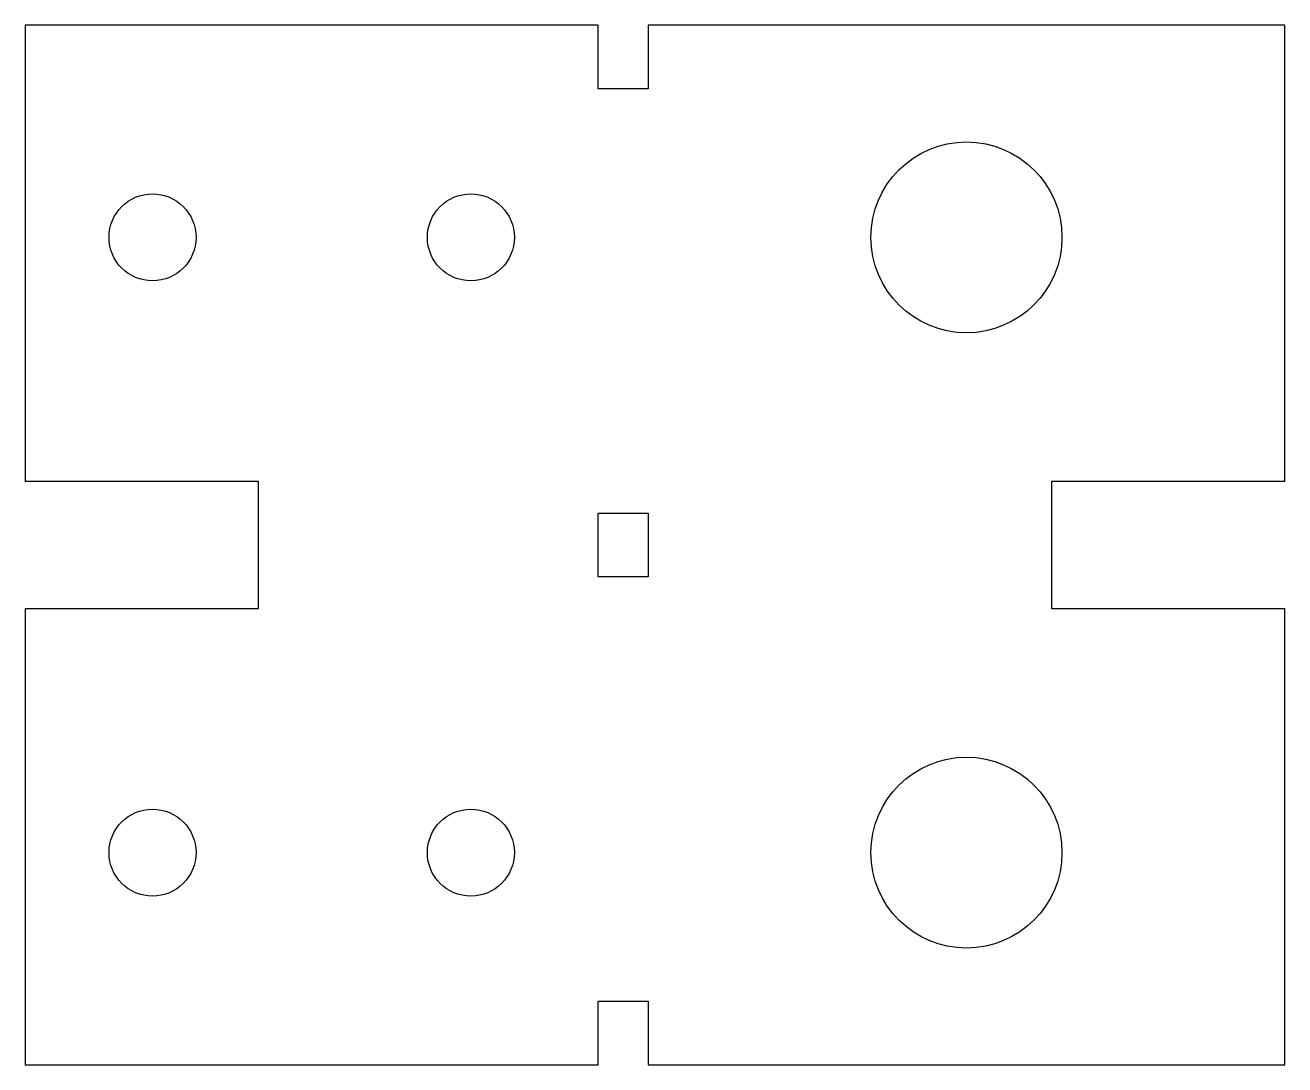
# Model space of a CAD drawing. Header units: millimetres. Extents: x 0 to 59.4, y 0 to 49.
import ezdxf

# ---------------------------------------------------------------- set-up
doc = ezdxf.new("R2010")
doc.units = ezdxf.units.MM

msp = doc.modelspace()

# ---------------------------------------------------------------- linework, layer by layer
at = {"color": 7, "linetype": 'Continuous', "lineweight": 25}
for p, q in [((0, 49), (0, 27.5)), ((27, 49), (0, 49)), ((27, 46), (27, 49)), ((59.35, 49), (29.35, 49)), ((29.35, 49), (29.35, 46)), ((59.35, 27.5), (59.35, 49)), ((29.35, 46), (27, 46)), ((11, 27.5), (0, 27.5)), ((11, 21.5), (11, 27.5)), ((48.35, 27.5), (48.35, 21.5)), ((59.35, 27.5), (48.35, 27.5)), ((27, 23), (27, 26)), ((27, 26), (29.35, 26)), ((29.35, 26), (29.35, 23)), ((29.35, 23), (27, 23)), ((0, 21.5), (11, 21.5)), ((0, 21.5), (0, 0)), ((48.35, 21.5), (59.35, 21.5)), ((59.35, 0), (59.35, 21.5)), ((27, 0), (27, 3)), ((27, 3), (29.35, 3)), ((29.35, 3), (29.35, 0)), ((0, 0), (27, 0)), ((29.35, 0), (59.35, 0))]:
    msp.add_line(p, q, dxfattribs=at)
for centre, radius in [((44.35, 39), 4.5), ((6, 39), 2.05), ((21, 39), 2.05), ((44.35, 10), 4.5), ((6, 10), 2.05), ((21, 10), 2.05)]:
    msp.add_circle(centre, radius, dxfattribs=at)

doc.saveas('drawing.dxf')
